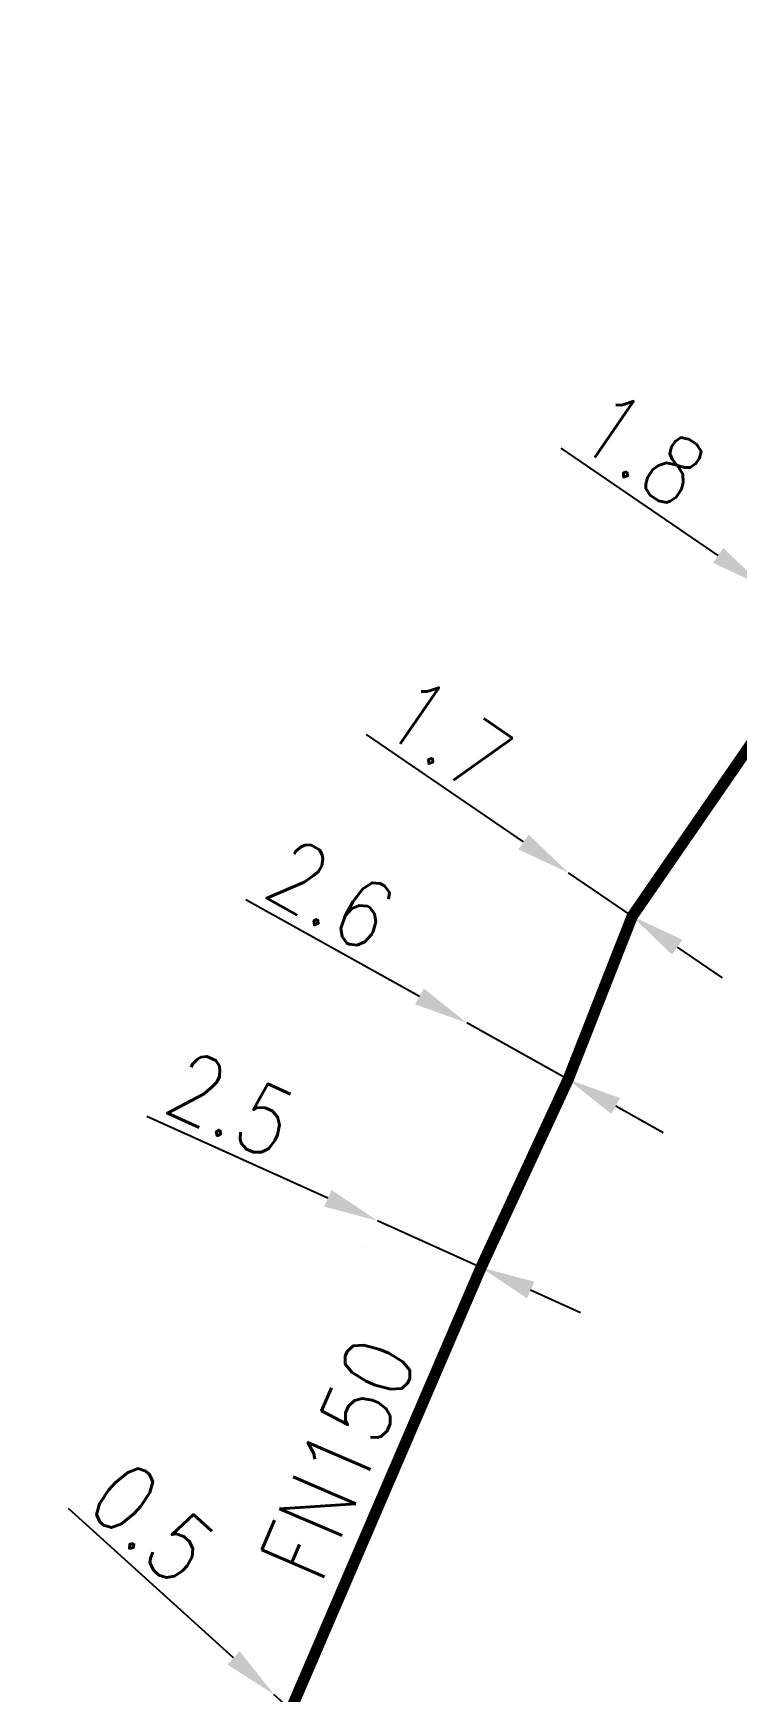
# Model space of a CAD drawing. Header units: millimetres. Extents: x 133989 to 135004, y 130988 to 132014.
# Drawn here: x 134705.71 to 134721.2, y 131408.87 to 131445.4 of the extents above; entities that cross this region are included whole.
import ezdxf
from ezdxf.enums import TextEntityAlignment as Align

# ---------------------------------------------------------------- set-up
doc = ezdxf.new("R2010")
doc.units = ezdxf.units.MM
doc.header["$PDMODE"] = 34
doc.linetypes.add('L_25_FN', pattern=[2000, 1000, 1000])
doc.layers.get('Defpoints').update_dxf_attribs({"linetype": 'CONTINUOUS'})
doc.layers.add('L_150', color=1, linetype='CONTINUOUS')
doc.styles.get("Standard").update_dxf_attribs({"font": 'romans.shx', "width": 0.85})
doc.dimstyles.get("Standard").update_dxf_attribs({"dimtxt": 1.5, "dimasz": 1.2, "dimexe": 0.625, "dimexo": 0.625, "dimgap": 0.25, "dimtad": 1, "dimdec": 1, "dimzin": 0, "dimdsep": 46, "dimtxsty": 'Standard', "dimcen": -0.5, "dimadec": 0, "dimazin": 0, "dimtfac": 1, "dimtdec": 1, "dimtmove": 0, "dimatfit": 3, "dimfxl": 0, "dimtolj": 1, "dimtzin": 0, "dimarcsym": 0})

# ---------------------------------------------------------------- blocks, each defined once
blk = doc.blocks.new('*D724')
at = {"layer": 'Defpoints', "color": 0, "linetype": 'Continuous', "transparency": 16777216}
for p in [(134713.294, 131419.245), (134713.294, 131419.245), (134715.572, 131418.215)]:
    blk.add_point(p, dxfattribs=at)
at = {"layer": 'L_150', "color": 0, "linetype": 'Continuous', "lineweight": -2, "transparency": 16777216}
for p, q in [((134712.201, 131419.74), (134708.218, 131421.541)), ((134715.572, 131418.215), (134713.294, 131419.245)), ((134713.036, 131418.676), (134713.036, 131418.676)), ((134716.665, 131417.721), (134717.759, 131417.226)), ((134715.314, 131417.646), (134715.314, 131417.646))]:
    blk.add_line(p, q, dxfattribs=at)
at = {"layer": 'L_150', "color": 0, "linetype": 'Continuous', "transparency": 16777216}
for points in [[(134712.283, 131419.922), (134712.118, 131419.557), (134713.294, 131419.245)], [(134716.748, 131417.903), (134716.583, 131417.538), (134715.572, 131418.215)]]:
    blk.add_solid(points, dxfattribs=at)
at = {"layer": 'L_150', "color": 0, "linetype": 'Continuous', "transparency": 16777216, "insert": (134710.074, 131421.799), "char_height": 1.5, "attachment_point": 5, "rotation": 335.6659}
blk.add_mtext('\\A1;2.5', dxfattribs=at)
blk = doc.blocks.new('*D725')
at = {"layer": 'Defpoints', "color": 0, "linetype": 'Continuous', "transparency": 16777216}
for p in [(134715.264, 131423.601), (134715.264, 131423.601), (134717.49, 131422.358)]:
    blk.add_point(p, dxfattribs=at)
at = {"layer": 'L_150', "color": 0, "linetype": 'Continuous', "lineweight": -2, "transparency": 16777216}
for p, q in [((134714.216, 131424.186), (134710.399, 131426.317)), ((134717.49, 131422.358), (134715.264, 131423.601)), ((134718.538, 131421.773), (134719.586, 131421.188))]:
    blk.add_line(p, q, dxfattribs=at)
at = {"layer": 'L_150', "color": 0, "linetype": 'Continuous', "transparency": 16777216}
for points in [[(134714.313, 131424.36), (134714.118, 131424.011), (134715.264, 131423.601)], [(134718.635, 131421.947), (134718.44, 131421.598), (134717.49, 131422.358)]]:
    blk.add_solid(points, dxfattribs=at)
at = {"layer": 'L_150', "color": 0, "linetype": 'Continuous', "transparency": 16777216, "insert": (134712.271, 131426.417), "char_height": 1.5, "attachment_point": 5, "rotation": 330.8236}
blk.add_mtext('\\A1;2.6', dxfattribs=at)
blk = doc.blocks.new('*D726')
at = {"layer": 'Defpoints', "color": 0, "linetype": 'Continuous', "transparency": 16777216}
for p in [(134717.497, 131426.91), (134717.497, 131426.91), (134718.9, 131425.95)]:
    blk.add_point(p, dxfattribs=at)
at = {"layer": 'L_150', "color": 0, "linetype": 'Continuous', "lineweight": -2, "transparency": 16777216}
for p, q in [((134716.507, 131427.588), (134713.05, 131429.954)), ((134718.9, 131425.95), (134717.497, 131426.91)), ((134719.89, 131425.272), (134720.881, 131424.594))]:
    blk.add_line(p, q, dxfattribs=at)
at = {"layer": 'L_150', "color": 0, "linetype": 'Continuous', "transparency": 16777216}
for points in [[(134716.62, 131427.753), (134716.394, 131427.423), (134717.497, 131426.91)], [(134720.003, 131425.437), (134719.777, 131425.107), (134718.9, 131425.95)]]:
    blk.add_solid(points, dxfattribs=at)
at = {"layer": 'L_150', "color": 0, "linetype": 'Continuous', "transparency": 16777216, "insert": (134714.848, 131429.935), "char_height": 1.5, "attachment_point": 5, "rotation": 325.6104}
blk.add_mtext('\\A1;1.7', dxfattribs=at)
blk = doc.blocks.new('*D727')
at = {"layer": 'Defpoints', "color": 0, "linetype": 'Continuous', "transparency": 16777216}
for p in [(134721.785, 131433.22), (134721.785, 131433.22), (134723.229, 131432.232)]:
    blk.add_point(p, dxfattribs=at)
at = {"layer": 'L_150', "color": 0, "linetype": 'Continuous', "lineweight": -2, "transparency": 16777216}
for p, q in [((134720.795, 131433.898), (134717.338, 131436.264)), ((134723.229, 131432.232), (134721.785, 131433.22)), ((134724.219, 131431.554), (134725.21, 131430.876))]:
    blk.add_line(p, q, dxfattribs=at)
at = {"layer": 'L_150', "color": 0, "linetype": 'Continuous', "transparency": 16777216}
for points in [[(134720.908, 131434.063), (134720.682, 131433.733), (134721.785, 131433.22)], [(134724.332, 131431.719), (134724.106, 131431.389), (134723.229, 131432.232)]]:
    blk.add_solid(points, dxfattribs=at)
at = {"layer": 'L_150', "color": 0, "linetype": 'Continuous', "transparency": 16777216, "insert": (134719.136, 131436.245), "char_height": 1.5, "attachment_point": 5, "rotation": 325.6104}
blk.add_mtext('\\A1;1.8', dxfattribs=at)
blk = doc.blocks.new('*D731')
at = {"layer": 'Defpoints', "color": 0, "linetype": 'Continuous', "transparency": 16777216}
for p in [(134711.015, 131408.812), (134711.015, 131408.812), (134711.385, 131408.476)]:
    blk.add_point(p, dxfattribs=at)
at = {"layer": 'L_150', "color": 0, "linetype": 'Continuous', "lineweight": -2, "transparency": 16777216}
for p, q in [((134710.125, 131409.617), (134706.489, 131412.908)), ((134711.385, 131408.476), (134711.015, 131408.812)), ((134712.275, 131407.671), (134713.165, 131406.866))]:
    blk.add_line(p, q, dxfattribs=at)
at = {"layer": 'L_150', "color": 0, "linetype": 'Continuous', "transparency": 16777216}
for points in [[(134710.259, 131409.765), (134709.991, 131409.469), (134711.015, 131408.812)], [(134712.409, 131407.819), (134712.141, 131407.523), (134711.385, 131408.476)]]:
    blk.add_solid(points, dxfattribs=at)
at = {"layer": 'L_150', "color": 0, "linetype": 'Continuous', "transparency": 16777216, "insert": (134708.336, 131412.585), "char_height": 1.5, "attachment_point": 5, "rotation": 317.8494}
blk.add_mtext('\\A1;0.5', dxfattribs=at)

msp = doc.modelspace()

# ---------------------------------------------------------------- linework, layer by layer
at = {"layer": 'L_150', "linetype": 'L_25_FN', "const_width": 0.25, "flags": 128}
msp.add_lwpolyline([(134882.07, 131720.956), (134879.062, 131723.191), (134877.869, 131721.586), (134874.709, 131716.468), (134874.709, 131716.468, 0.038177), (134872.944, 131712.65), (134867.645, 131698.228), (134866.236, 131692.593), (134865.585, 131690.477), (134863.051, 131681.914), (134858.327, 131665.908), (134852.288, 131646.936), (134846.951, 131633.112), (134844.293, 131626.419), (134841.373, 131619.878), (134839.244, 131614.808), (134836.276, 131607.988), (134832.795, 131600.719), (134827.733, 131592.639), (134819.395, 131579.638), (134805.685, 131558.527), (134798.916, 131548.121), (134792.683, 131538.671), (134789.192, 131533.29), (134783.159, 131523.954), (134767.144, 131499.151), (134761.126, 131489.967), (134754.393, 131479.75), (134751.318, 131475.288), (134747.739, 131470.086), (134745.08, 131465.307), (134740.903, 131458.594), (134738.134, 131454.118), (134734.707, 131449.261), (134727.385, 131438.445), (134723.229, 131432.232), (134718.9, 131425.95), (134717.49, 131422.358), (134715.572, 131418.215), (134711.385, 131408.476), (134708.277, 131400.816), (134705.839, 131394.274)], format="xyb", dxfattribs=at)

# ---------------------------------------------------------------- texts
at = {"layer": 'L_150', "linetype": 'Continuous', "width": 0.85}
msp.add_text('FN150', height=1.5, rotation=66.7383, dxfattribs=at).set_placement((134712.43, 131414.011), align=Align.MIDDLE)

# ---------------------------------------------------------------- dimensions: what is measured, and where the dimension line sits
at = {"layer": 'L_150', "linetype": 'Continuous'}
for base, p1, p2, angle, picture, middle in [((134721.7849, 131433.22), (134723.2291, 131432.2315), (134721.7849, 131433.22), 325.6104, '*D727', (134718.571, 131435.4197)), ((134717.497, 131426.91), (134718.9, 131425.95), (134717.497, 131426.91), 325.6104, '*D726', (134714.283, 131429.11)), ((134715.264, 131423.601), (134717.49, 131422.358), (134715.264, 131423.601), 330.8236, '*D725', (134711.784, 131425.544)), ((134713.294, 131419.245), (134715.572, 131418.215), (134713.294, 131419.245), 335.6659, '*D724', (134709.662, 131420.888)), ((134711.015, 131408.812), (134711.385, 131408.476), (134711.015, 131408.812), 317.8494, '*D731', (134707.665, 131411.844))]:
    dim = msp.add_linear_dim(base=base, p1=p1, p2=p2, angle=angle, dimstyle='Standard', dxfattribs=at)
    dim.commit()
    dim.dimension.update_dxf_attribs({"geometry": picture, "text_midpoint": middle, "dimtype": 160})

doc.saveas('drawing.dxf')
